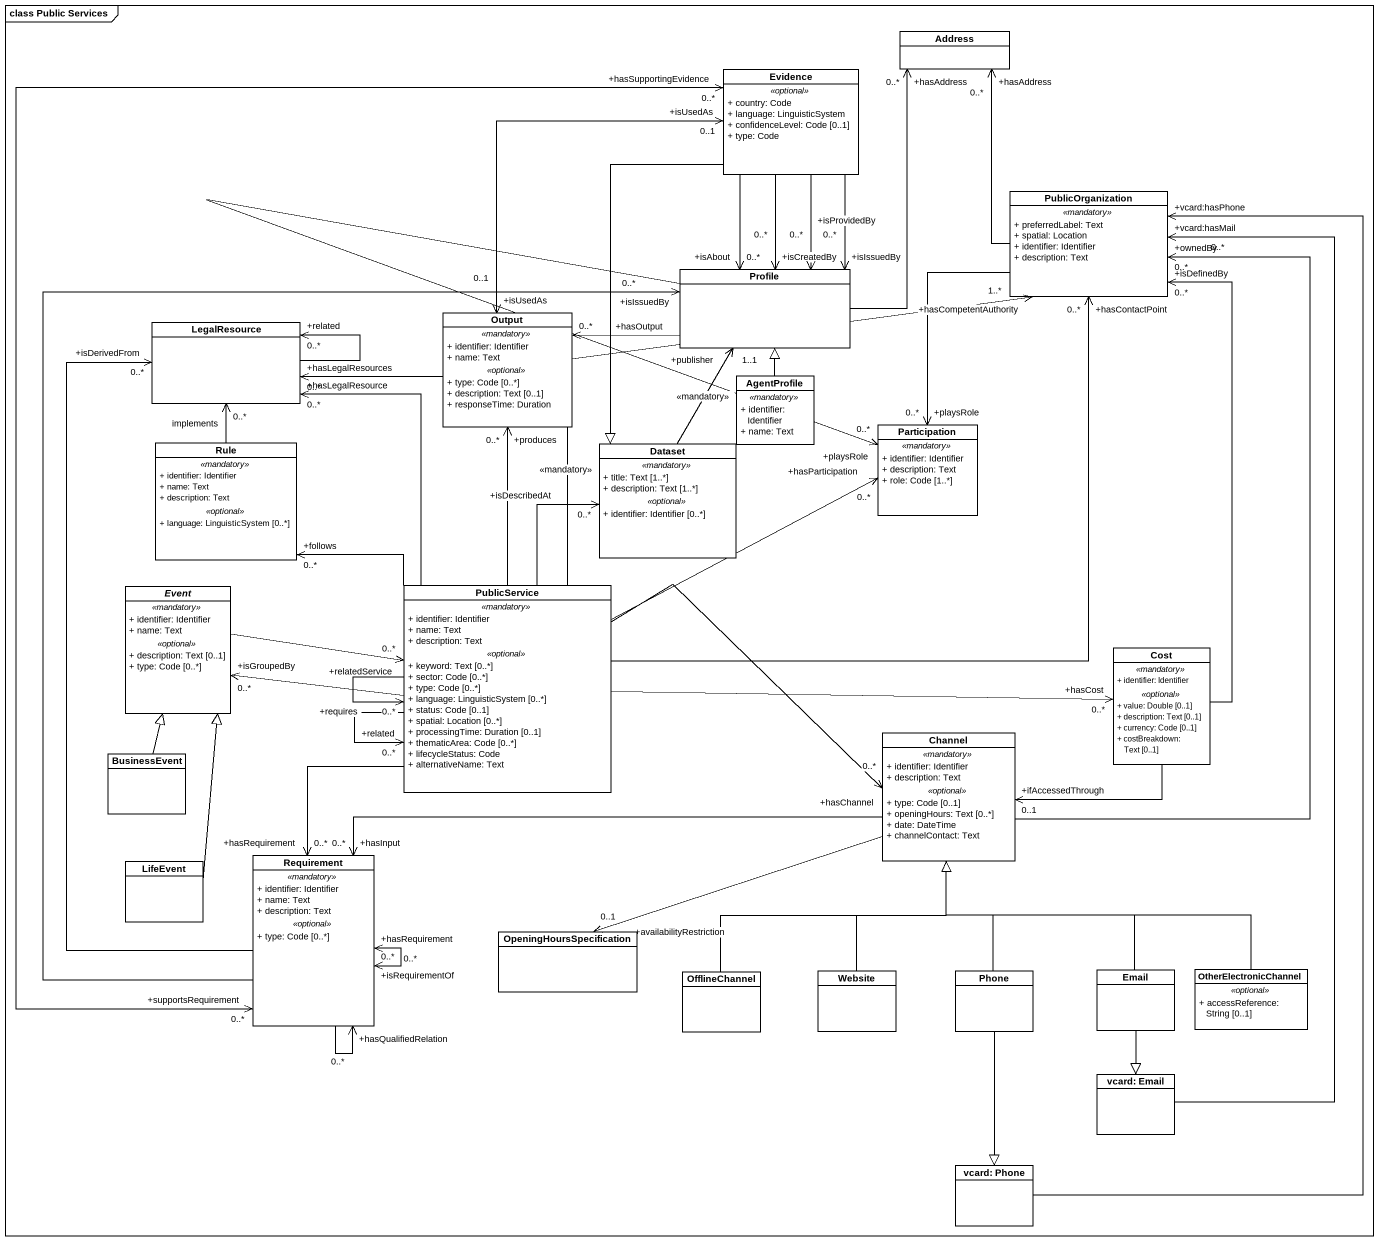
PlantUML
@startuml
mainframe class Public Services
hide circle
hide empty members
skinparam classAttributeIconSize 0
class Address
class Evidence {
  .. <<optional>> ..
  + country: Code
  + language: LinguisticSystem
  + confidenceLevel: Code [0..1]
  + type: Code
}
class PublicOrganization {
  .. <<mandatory>> ..
  + preferredLabel: Text
  + spatial: Location
  + identifier: Identifier
  + description: Text
}
class Profile
class LegalResource
class Output {
  .. <<mandatory>> ..
  + identifier: Identifier
  + name: Text
  .. <<optional>> ..
  + type: Code [0..*]
  + description: Text [0..1]
  + responseTime: Duration
}
class AgentProfile {
  .. <<mandatory>> ..
  + identifier: Identifier
  + name: Text
}
class Participation {
  .. <<mandatory>> ..
  + identifier: Identifier
  + description: Text
  + role: Code [1..*]
}
class Rule {
  .. <<mandatory>> ..
  + identifier: Identifier
  + name: Text
  + description: Text
  .. <<optional>> ..
  + language: LinguisticSystem [0..*]
}
class Dataset {
  .. <<mandatory>> ..
  + title: Text [1..*]
  + description: Text [1..*]
  .. <<optional>> ..
  + identifier: Identifier [0..*]
}
abstract class Event {
  .. <<mandatory>> ..
  + identifier: Identifier
  + name: Text
  .. <<optional>> ..
  + description: Text [0..1]
  + type: Code [0..*]
}
class PublicService {
  .. <<mandatory>> ..
  + identifier: Identifier
  + name: Text
  + description: Text
  .. <<optional>> ..
  + keyword: Text [0..*]
  + sector: Code [0..*]
  + type: Code [0..*]
  + language: LinguisticSystem [0..*]
  + status: Code [0..1]
  + spatial: Location [0..*]
  + processingTime: Duration [0..1]
  + thematicArea: Code [0..*]
  + lifecycleStatus: Code
  + alternativeName: Text
}
class Cost {
  .. <<mandatory>> ..
  + identifier: Identifier
  .. <<optional>> ..
  + value: Double [0..1]
  + description: Text [0..1]
  + currency: Code [0..1]
  + costBreakdown: Text [0..1]
}
class Channel {
  .. <<mandatory>> ..
  + identifier: Identifier
  + description: Text
  .. <<optional>> ..
  + type: Code [0..1]
  + openingHours: Text [0..*]
  + date: DateTime
  + channelContact: Text
}
class BusinessEvent
class LifeEvent
class Requirement {
  .. <<mandatory>> ..
  + identifier: Identifier
  + name: Text
  + description: Text
  .. <<optional>> ..
  + type: Code [0..*]
}
class OpeningHoursSpecification
class OfflineChannel
class Website
class Phone
class Email
class OtherElectronicChannel {
  .. <<optional>> ..
  + accessReference: String [0..1]
}
class "vcard: Email" as vcard_Email
class "vcard: Phone" as vcard_Phone
Evidence --> "+isAbout\n0..*" Profile
Evidence --> "+isCreatedBy\n0..*" Profile
Evidence --> "+isIssuedBy\n0..*" Profile
Evidence --> "+isProvidedBy\n0..*" Profile
Evidence --|> Dataset
Evidence "+hasSupportingEvidence\n0..*" <--> "+supportsRequirement\n0..*" Requirement
PublicOrganization -up-> "+hasAddress\n0..*" Address
PublicOrganization --> "+playsRole\n0..*" Participation
Profile -up-> "+hasAddress\n0..*" Address
Profile -left-> "+hasOutput\n0..*" Output
Profile --> "+playsRole\n0..*" Participation
LegalResource --> "+related\n0..*" LegalResource
Output "+isUsedAs\n0..1" <-up-> "+isUsedAs\n0..1" Evidence
Output -left-> "+hasLegalResources\n0..*" LegalResource
AgentProfile -up-|> Profile
Rule -up-> "0..*" LegalResource : implements
Dataset -up-> "+publisher\n1..1" Profile : <<mandatory>>
Event -right-> "+relatedService\n0..*" PublicService
PublicService -up-> "+hasCompetentAuthority\n1..*" PublicOrganization : <<mandatory>>
PublicService -up-> "+hasContactPoint\n0..*" PublicOrganization
PublicService -up-> "+hasLegalResource\n0..*" LegalResource
PublicService -up-> "+produces\n0..*" Output
PublicService -right-> "+hasParticipation\n0..*" Participation
PublicService -up-> "+follows\n0..*" Rule
PublicService -up-> "+isDescribedAt\n0..*" Dataset
PublicService -left-> "+isGroupedBy\n0..*" Event
PublicService --> "+requires\n0..*" PublicService
PublicService --> "+related\n0..*" PublicService
PublicService -right-> "+hasCost\n0..*" Cost
PublicService -right-> "+hasChannel\n0..*" Channel
PublicService --> "+hasRequirement\n0..*" Requirement
Cost -up-> "+isDefinedBy\n0..*" PublicOrganization
Cost -left-> "+ifAccessedThrough\n0..1" Channel
Channel -up-> "+ownedBy\n0..*" PublicOrganization
Channel -left-> "+hasInput\n0..*" Requirement
Channel -left-> "+availabilityRestriction\n0..1" OpeningHoursSpecification
BusinessEvent -up-|> Event
LifeEvent -up-|> Event
Requirement -up-> "+isIssuedBy\n0..*" Profile
Requirement -up-> "+isDerivedFrom\n0..*" LegalResource
Requirement "+isRequirementOf\n0..*" <--> "+hasRequirement\n0..*" Requirement
Requirement --> "+hasQualifiedRelation\n0..*" Requirement
OfflineChannel -up-|> Channel
Website -up-|> Channel
Phone -up-|> Channel
Phone --|> vcard_Phone
Email -up-|> Channel
Email --|> vcard_Email
OtherElectronicChannel -up-|> Channel
vcard_Email -up-> "+vcard:hasMail\n0..*" PublicOrganization
vcard_Phone -up-> "+vcard:hasPhone" PublicOrganization
@enduml
